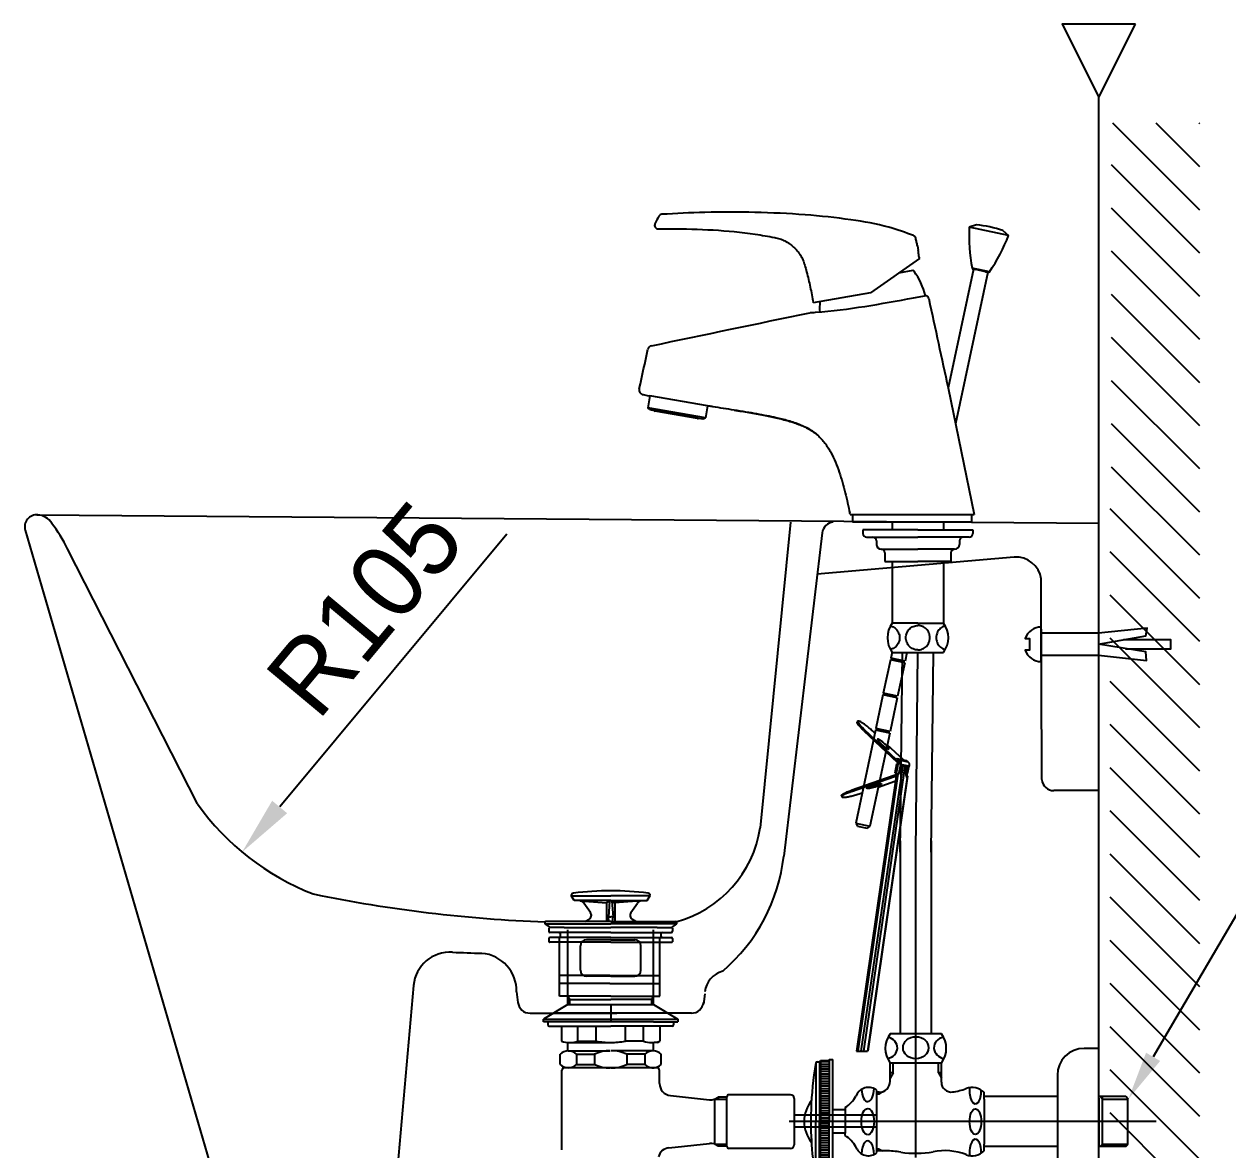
# Model space of a CAD drawing. Extents: x 60782 to 63207, y 58098 to 61529.
# Drawn here: x 62233.1 to 62726.3, y 59429.8 to 59890.9 of the extents above; entities that cross this region are included whole.
import ezdxf

# ---------------------------------------------------------------- set-up
doc = ezdxf.new("R2010")
doc.units = 0
doc.header["$MEASUREMENT"] = 0
doc.layers.get('0').update_dxf_attribs({"linetype": 'CONTINUOUS'})
doc.layers.get('Defpoints').update_dxf_attribs({"linetype": 'CONTINUOUS'})
for name, color, linetype in [('1', 1, 'CONTINUOUS'), ('2', 2, 'CONTINUOUS'), ('3', 3, 'CONTINUOUS'), ('6', 6, 'CONTINUOUS'), ('7', 7, 'CONTINUOUS'), ('DEFAULT', 7, 'CONTINUOUS'), ('MAIN', 7, 'CONTINUOUS')]:
    doc.layers.add(name, color=color, linetype=linetype)
doc.styles.add('h', font='', dxfattribs={"height": 30})
doc.styles.get('h').set_extended_font_data('Haansoft Batang')
doc.dimstyles.new('AM_ISO$4', dxfattribs={"dimtxt": 28, "dimasz": 24, "dimexe": 10, "dimexo": 0, "dimgap": 10, "dimtad": 1, "dimdec": 0, "dimdsep": 46, "dimtxsty": 'h', "dimcen": -5, "dimclrd": 256, "dimclre": 256, "dimclrt": 256, "dimadec": 0, "dimazin": 2, "dimtp": 0.1, "dimtm": 0.1, "dimtfac": 0.71, "dimtdec": 0, "dimtmove": 0, "dimatfit": 3, "dimfxl": 0, "dimlwd": -1, "dimlwe": -1, "dimarcsym": 0})

# ---------------------------------------------------------------- blocks, each defined once
blk = doc.blocks.new('A$C23220288')
at = {"layer": '6', "color": 0}
for p, q in [((45.53, 145), (45.53, 66)), ((51.88, 15.29), (51.88, 145)), ((58.23, 145), (58.23, 66)), ((58.23, 66), (41.38, 66)), ((62.38, 66), (58.23, 66)), ((126.88, 60), (120.88, 60)), ((126.88, 0), (126.88, 60)), ((11.56, 54.5), (12.38, 54.5)), ((12.38, 54.5), (12.88, 55)), ((12.38, 54.5), (12.38, 30)), ((12.88, 55), (12.88, 30)), ((12.88, 55), (16.08, 55)), ((12.88, 54.59), (16.38, 54.59)), ((16.38, 55.5), (17.88, 55.5)), ((16.38, 55.3), (16.38, 55.5)), ((16.38, 55.3), (16.38, 30)), ((17.88, 54.5), (17.88, 55.5)), ((17.88, 30), (17.88, 54.5)), ((10.97, 54), (10.97, 30)), ((12.88, 53.59), (16.38, 53.59)), ((12.88, 52.59), (16.38, 52.59)), ((12.88, 51.59), (16.38, 51.59)), ((12.88, 50.59), (16.38, 50.59)), ((12.88, 49.59), (16.38, 49.59)), ((41.38, 46.5), (41.38, 54)), ((62.38, 54), (41.38, 54)), ((42.63, 50), (41.38, 50)), ((42.63, 50), (41.38, 47.83)), ((42.63, 50), (42.63, 54)), ((61.13, 50), (61.13, 54)), ((62.38, 50), (61.13, 50)), ((61.13, 50), (62.38, 47.83)), ((62.38, 46.09), (62.38, 54)), ((12.88, 48.59), (16.38, 48.59)), ((12.88, 47.59), (16.38, 47.59)), ((12.88, 46.59), (16.38, 46.59)), ((12.88, 45.59), (16.38, 45.59)), ((12.88, 44.59), (16.38, 44.59)), ((109.88, 49), (109.88, 11)), ((12.88, 43.59), (16.38, 43.59)), ((12.88, 42.59), (16.38, 42.59)), ((12.88, 41.59), (16.38, 41.59)), ((12.88, 40.59), (16.38, 40.59)), ((12.88, 39.59), (16.38, 39.59)), ((27.86, 41.32), (27.3, 40.36)), ((35.97, 42), (35.97, 42.72)), ((35.97, 18), (35.97, 42)), ((36.88, 42), (35.97, 42)), ((36.88, 41.25), (35.97, 41.25)), ((36.88, 41.25), (38.18, 42.19)), ((36.88, 41.25), (36.88, 42)), ((79.88, 39.25), (79.88, 42)), ((109.88, 40.25), (79.88, 40.25)), ((137.88, 40.25), (126.88, 40.25)), ((126.88, 39.63), (126.88, 20.37)), ((128.38, 39.25), (127.38, 40.25)), ((128.38, 19.75), (128.38, 40.25)), ((138.88, 39.25), (137.88, 40.25)), ((12.88, 38.59), (16.38, 38.59)), ((12.88, 37.59), (16.38, 37.59)), ((12.88, 36.59), (16.38, 36.59)), ((12.88, 35.59), (16.38, 35.59)), ((12.88, 34.59), (16.38, 34.59)), ((22.97, 34.75), (17.88, 34.75)), ((22.97, 35.73), (22.97, 34.75)), ((22.97, 34.75), (22.97, 25.25)), ((79.88, 39.25), (79.88, 20.75)), ((128.38, 39.25), (138.88, 39.25)), ((138.76, 20.75), (138.76, 39.25)), ((150.42, 30), (0, 30)), ((10.97, 6), (10.97, 30)), ((12.38, 5.5), (12.38, 30)), ((12.88, 33.59), (16.38, 33.59)), ((12.88, 32.59), (16.38, 32.59)), ((12.88, 31.59), (16.38, 31.59)), ((12.88, 30.59), (16.38, 30.59)), ((12.88, 5), (12.88, 30)), ((16.38, 4.7), (16.38, 30)), ((17.88, 4.5), (17.88, 30)), ((12.88, 29.41), (16.38, 29.41)), ((12.88, 28.41), (16.38, 28.41)), ((12.88, 27.41), (16.38, 27.41)), ((12.88, 26.41), (16.38, 26.41)), ((12.88, 25.41), (16.38, 25.41)), ((22.97, 25.25), (17.88, 25.25)), ((22.97, 24.27), (22.97, 25.25)), ((12.88, 24.41), (16.38, 24.41)), ((12.88, 23.41), (16.38, 23.41)), ((12.88, 22.41), (16.38, 22.41)), ((12.88, 21.41), (16.38, 21.41)), ((12.88, 20.41), (16.38, 20.41)), ((79.88, 18), (79.88, 20.75)), ((109.88, 19.75), (79.88, 19.75)), ((79.88, 19.75), (79.88, 19.57)), ((137.88, 19.75), (126.88, 19.75)), ((127.38, 19.75), (128.38, 20.75)), ((128.38, 20.75), (138.88, 20.75)), ((137.88, 19.75), (138.88, 20.75)), ((12.88, 19.41), (16.38, 19.41)), ((12.88, 18.41), (16.38, 18.41)), ((12.88, 17.41), (16.38, 17.41)), ((12.88, 16.41), (16.38, 16.41)), ((12.88, 15.41), (16.38, 15.41)), ((27.86, 18.68), (27.3, 19.64)), ((36.88, 18.75), (35.97, 18.75)), ((35.97, 17.28), (35.97, 18)), ((39.59, 18), (35.97, 18)), ((36.88, 18), (36.88, 18.75)), ((36.88, 18.75), (38.18, 18)), ((79.88, 18), (79.88, 19.57)), ((12.88, 14.41), (16.38, 14.41)), ((12.88, 13.41), (16.38, 13.41)), ((12.88, 12.41), (16.38, 12.41)), ((12.88, 11.41), (16.38, 11.41)), ((12.88, 10.41), (16.38, 10.41)), ((11.56, 5.5), (12.38, 5.5)), ((12.38, 5.5), (12.88, 5)), ((12.88, 9.41), (16.38, 9.41)), ((12.88, 8.41), (16.38, 8.41)), ((12.88, 7.41), (16.38, 7.41)), ((12.88, 6.41), (16.38, 6.41)), ((12.88, 5.41), (16.38, 5.41)), ((12.88, 5), (16.08, 5)), ((16.38, 4.5), (16.38, 4.7)), ((16.38, 4.5), (17.88, 4.5)), ((120.88, 0), (126.88, 0))]:
    blk.add_line(p, q, dxfattribs=at)
for centre, radius, start, end in [((49.38, 60), 10, 143.1301, 216.8699), ((54.38, 60), 10, 323.1301, 36.8699), ((120.88, 49), 11, 90, 180), ((11.56, 53.8), 0.7, 90, 170.5066), ((16.08, 55.3), 0.3, 270, 0), ((153.88, 30), 145, 170.5066, 178.0569), ((36.88, 46.5), 4.5, 270, 0), ((66.38, 46.09), 4, 180, 277.7117), ((15.18, 47.36), 14, 303.8098, 330), ((32.49, 38.64), 5.36, 49.5694, 150), ((63.59, 66.73), 24.83, 277.7117, 290.9661), ((74.98, 37.01), 7, 45.4871, 110.9661), ((20.14, 29.95), 14, 141.7859, 179.7527), ((153.88, 30), 145, 178.0569, 189.4934), ((20.14, 30.08), 14, 180.2473, 218.2141), ((15.18, 12.64), 14, 30, 56.1902), ((32.49, 21.36), 5.36, 210, 310.4306), ((39.59, -20), 38, 80.6952, 90), ((51.88, 55), 38, 260.6952, 280.7373), ((63.59, -6.73), 24.83, 69.0339, 100.7373), ((74.98, 22.99), 7, 249.0339, 314.5), ((120.88, 11), 11, 180, 270), ((11.56, 6.2), 0.7, 189.4934, 270), ((16.08, 4.7), 0.3, 0, 90)]:
    blk.add_arc(centre, radius, start, end, dxfattribs=at)
for centre, major_axis, ratio, start_param, end_param in [((39.11, 60.23), (-5.23, 0), 0.866391, 1.800504, 4.443058), ((64.56, 60.23), (5.23, 0), 0.866391, 1.824119, 4.49897), ((32.2, 43.59), (0, 5.4), 0.478204, 1.649187, 4.692658), ((76.32, 42.5), (0, 5.22), 0.46009, 1.292018, 4.793095), ((32.2, 16.68), (0, 5.4), 0.478204, 4.6817, 7.825213), ((76.32, 17.59), (0, 5.22), 0.46009, 4.613779, 8.15122)]:
    blk.add_ellipse(centre, major_axis=major_axis, ratio=ratio, start_param=start_param, end_param=end_param, dxfattribs=at)
for centre, major_axis, ratio in [((51.88, 60.23), (5.23, 0), 0.866391), ((32.2, 30), (0, -5.4), 0.478204), ((76.32, 30), (0, -5.22), 0.46009)]:
    blk.add_ellipse(centre, major_axis=major_axis, ratio=ratio, dxfattribs=at)
blk = doc.blocks.new('*D28')
at = {"linetype": 'ByBlock'}
blk.add_line((62430.93, 59681.97), (62337.83, 59570.25), dxfattribs=at)
blk.add_solid([(62334.75, 59572.81), (62340.9, 59567.69), (62322.46, 59551.81)])
at = {"layer": 'Defpoints', "color": 0}
for p in [(62389.78, 59632.6, 0), (62322.46, 59551.81, 0)]:
    blk.add_point(p, dxfattribs=at)
at = {"insert": (62372.85, 59651.33), "char_height": 30, "attachment_point": 5, "rotation": 50.1955, "style": 'h'}
blk.add_mtext('R105', dxfattribs=at)

msp = doc.modelspace()

# ---------------------------------------------------------------- linework, layer by layer
for p, q in [((62233.57, 59683.58), (62343.03, 59308.28, 0)), ((62592.1, 59551.73), (62592.96, 59633.58)), ((62598.45, 59551.73), (62599.31, 59633.58)), ((62604.8, 59551.73), (62605.66, 59633.58)), ((62455.95, 59489.3), (62490.95, 59489.3)), ((62473.45, 59489.3), (62473.45, 59482.3)), ((62445.95, 59483.3), (62500.95, 59483.3)), ((62473.45, 59483.3), (62473.45, 59482.3)), ((62500.95, 59483.3), (62500.95, 59482.3)), ((62574.11, 59470.23), (62578.7, 59470.23))]:
    msp.add_line(p, q)
for points in [[(62238.32, 59689.91), (62673.45, 59686.49)], [(62649.87, 59632.39), (62668.27, 59632.39), (62673.34, 59632.39), (62692.96, 59630.26), (62692.63, 59633.76), (62673.34, 59636.89), (62692.63, 59640.29), (62693.29, 59643.43), (62673.34, 59641.39), (62668.27, 59641.39), (62649.87, 59641.39)], [(62684.43, 59635.09), (62702.95, 59635.09), (62702.91, 59638.69), (62683.57, 59638.69)]]:
    msp.add_lwpolyline(points)
msp.add_lwpolyline([(62649.87, 59629.78), (62649.87, 59643.96, 0.316317), (62643.2, 59639.27), (62644.99, 59639.27), (62644.99, 59634.47), (62643.2, 59634.47, 0.316317)], format="xyb", close=True)
at = {"extrusion": (-1.43129e-05, -0.000245887, 1)}
msp.add_arc((62238.32, 59684.96, -15.57), 4.95, 85.3165, 196.2465, dxfattribs=at)
for centre, radius, start, end in [((62238.22, 59682.56, 0), 7.35, 32.4633, 86.0847), ((62191, 59646.16, 0), 66.94, 26.4559, 37.0673)]:
    msp.add_arc(centre, radius, start, end)
at = {"layer": '1', "color": 7, "linetype": 'ByBlock'}
msp.add_line((62754.51, 59568.38), (62695.68, 59467.9), dxfattribs=at)
at = {"layer": '1', "color": 0}
msp.add_line((62496.78, 59485.8), (62450.12, 59485.8), dxfattribs=at)
at = {"layer": '1', "color": 7}
msp.add_solid([(62698.56, 59466.22), (62692.8, 59469.59), (62685.57, 59450.64)], dxfattribs=at)
at = {"layer": '2', "color": 0}
for p, q in [((62547.15, 59686.92, 0), (62534.71, 59561.74, 0)), ((62560.07, 59682.53), (62544.38, 59550.16, 0)), ((62304.18, 59571.51), (62250.94, 59675.98, 0)), ((62638.72, 59672.63), (62558.07, 59665.62)), ((62452.53, 59492.8, 0), (62452.53, 59516.49, 0)), ((62493.53, 59492.8, 0), (62493.53, 59516.49, 0)), ((62392.69, 59497.15, 0), (62376.55, 59316.39, 0.1)), ((62473.03, 59501.26), (62452.53, 59501.26)), ((62473.03, 59497.94, 0), (62452.53, 59497.94, 0)), ((62473.03, 59501.26), (62493.53, 59501.26)), ((62473.03, 59497.94, 0), (62493.53, 59497.94, 0)), ((62434.92, 59494.5, 0), (62435.42, 59490.22, 0)), ((62473.45, 59492.8, 0), (62452.53, 59492.8, 0)), ((62473.45, 59492.8, 0), (62493.53, 59492.8, 0)), ((62511.98, 59493.74, 0), (62511.48, 59489.45, 0)), ((62440.39, 59485.8, 0), (62455.46, 59485.8, 0)), ((62455.46, 59485.8, 0), (62475.96, 59485.8, 0)), ((62496.46, 59485.8, 0), (62475.96, 59485.8, 0)), ((62506.51, 59485.8, 0), (62496.46, 59485.8, 0))]:
    msp.add_line(p, q, dxfattribs=at)
at = {"layer": '2', "color": 0, "linetype": 'ByBlock'}
for p, q in [((62650.03, 59581.45), (62649.85, 59663.65)), ((62673.45, 59577.02), (62655, 59576.98))]:
    msp.add_line(p, q, dxfattribs=at)
at = {"layer": '2', "color": 0}
for centre, radius, start, end in [((62565.03, 59681.89), 5, 94.9697, 172.5686), ((62389.78, 59632.6, 0), 105.16, 215.512, 248.6896), ((62487.9, 59568.97, 0), 47.37, 285.1685, 351.2247), ((62471.82, 59558.45, 0), 73.03, 310.6069, 353.4776), ((62467.78, 60100.9, 0), 578.08, 258.40286, 267.89737), ((62407.63, 59495.79, 0), 15, 86.2198, 174.7716), ((62558.56, 63393.26, 0), 3885.4, 267.78835, 267.96594), ((62419.33, 59494.77, 0), 15.59, 359.0269, 85.1486), ((62521.91, 59493.34, 0), 10, 104.8012, 173.3245), ((62440.39, 59490.8, 0), 5, 186.6755, 270), ((62506.51, 59490.8, 0), 5, 270, 353.3245)]:
    msp.add_arc(centre, radius, start, end, dxfattribs=at)
at = {"layer": '2', "color": 0, "linetype": 'ByBlock'}
for centre, radius, start, end in [((62639.41, 59662.11), 10.54, 8.3555, 93.7629), ((62655, 59581.98), 5, 186.6044, 270)]:
    msp.add_arc(centre, radius, start, end, dxfattribs=at)
at = {"layer": '3', "color": 0}
for p, q in [((62458.45, 59531.93, 0), (62457.22, 59534.06, 0)), ((62457.33, 59533.86, 0), (62473.45, 59533.86, 0)), ((62473.45, 59531.93, 0), (62458.45, 59531.93, 0)), ((62460.96, 59531.75, 0), (62471.7, 59531.05, 0)), ((62473.45, 59531.93, 0), (62471.7, 59531.05, 0)), ((62472.93, 59531.67, 0), (62472.5, 59525.26, 0)), ((62489.56, 59533.86, 0), (62473.45, 59533.86, 0)), ((62473.45, 59531.93, 0), (62488.45, 59531.93, 0)), ((62473.45, 59531.93, 0), (62475.2, 59531.05, 0)), ((62473.97, 59531.67, 0), (62474.4, 59525.26, 0)), ((62485.93, 59531.75, 0), (62475.2, 59531.05, 0)), ((62488.45, 59531.93, 0), (62489.68, 59534.06, 0)), ((62465.17, 59527.05, 0), (62462.46, 59530.91, 0)), ((62471.7, 59531.05, 0), (62471.7, 59523.33, 0)), ((62475.2, 59531.05, 0), (62475.2, 59523.33, 0)), ((62481.72, 59527.05, 0), (62484.44, 59530.91, 0)), ((62446.45, 59522.93, 0), (62446.45, 59522.33, 0)), ((62446.45, 59522.33, 0), (62473.45, 59522.33, 0)), ((62446.45, 59522.33, 0), (62448.59, 59520.83, 0)), ((62456.15, 59523.33, 0), (62446.85, 59523.33, 0)), ((62473.45, 59523.33, 0), (62456.15, 59523.33, 0)), ((62463.09, 59523.33, 0), (62464.54, 59524.17, 0)), ((62472.7, 59523.33, 0), (62472.5, 59525.29, 0)), ((62472.5, 59525.29, 0), (62473.45, 59525.29, 0)), ((62474.4, 59525.29, 0), (62473.45, 59525.29, 0)), ((62473.45, 59523.33, 0), (62490.75, 59523.33, 0)), ((62500.45, 59522.33, 0), (62473.45, 59522.33, 0)), ((62474.2, 59523.33, 0), (62474.4, 59525.29, 0)), ((62483.81, 59523.33, 0), (62482.36, 59524.17, 0)), ((62490.75, 59523.33, 0), (62500.05, 59523.33, 0)), ((62500.45, 59522.33, 0), (62498.31, 59520.83, 0)), ((62500.45, 59522.93, 0), (62500.45, 59522.33, 0)), ((62448.15, 59520.63, 0), (62448.15, 59519.33, 0)), ((62448.15, 59516.33, 0), (62448.15, 59515.03, 0)), ((62454.45, 59520.83, 0), (62448.35, 59520.83, 0)), ((62473.45, 59518.83, 0), (62448.65, 59518.83, 0)), ((62473.45, 59516.83, 0), (62448.65, 59516.83, 0)), ((62454.45, 59520.83, 0), (62473.45, 59520.83, 0)), ((62455.95, 59489.3, 0), (62455.95, 59519.89, 0)), ((62492.45, 59520.83, 0), (62473.45, 59520.83, 0)), ((62473.45, 59518.83, 0), (62498.25, 59518.83, 0)), ((62473.45, 59516.83, 0), (62498.25, 59516.83, 0)), ((62490.95, 59489.3, 0), (62490.95, 59519.89, 0)), ((62492.45, 59520.83, 0), (62498.55, 59520.83, 0)), ((62498.75, 59520.63, 0), (62498.75, 59519.33, 0)), ((62498.75, 59516.33, 0), (62498.75, 59515.03, 0)), ((62473.45, 59514.83, 0), (62448.35, 59514.83, 0)), ((62461.08, 59503.39, 0), (62461.08, 59513.39, 0)), ((62473.45, 59515.89, 0), (62463.58, 59515.89, 0)), ((62473.45, 59515.89, 0), (62483.32, 59515.89, 0)), ((62473.45, 59514.83, 0), (62498.55, 59514.83, 0)), ((62485.82, 59503.39, 0), (62485.82, 59513.39, 0)), ((62473.45, 59500.89, 0), (62463.58, 59500.89, 0)), ((62473.45, 59500.89, 0), (62483.32, 59500.89, 0)), ((62456.65, 59491.39, 0), (62455.95, 59492.6, 0)), ((62490.25, 59491.39, 0), (62490.95, 59492.6, 0)), ((62455.95, 59489.3), (62445.95, 59483.3)), ((62455.95, 59491.39, 0), (62473.45, 59491.39, 0)), ((62456.65, 59489.3, 0), (62456.65, 59491.39, 0)), ((62490.95, 59491.39, 0), (62473.45, 59491.39, 0)), ((62490.25, 59489.3, 0), (62490.25, 59491.39, 0)), ((62490.95, 59489.3), (62500.95, 59483.3)), ((62445.95, 59482.3), (62445.95, 59483.3)), ((62455.95, 59482.3), (62445.95, 59482.3)), ((62447.76, 59482.3), (62447.76, 59481)), ((62490.95, 59482.3), (62455.95, 59482.3)), ((62490.95, 59482.3), (62500.95, 59482.3)), ((62499.14, 59482.3), (62499.14, 59481)), ((62448.26, 59480.5), (62453.26, 59480.5)), ((62453.26, 59480.5), (62473.45, 59480.5)), ((62453.26, 59480.5), (62453.26, 59474.38)), ((62460.03, 59474.38), (62460.03, 59480.5)), ((62467.43, 59474.38), (62467.43, 59480.5)), ((62493.64, 59480.5), (62473.45, 59480.5)), ((62479.47, 59474.38), (62479.47, 59480.5)), ((62486.87, 59474.38), (62486.87, 59480.5)), ((62498.64, 59480.5), (62493.64, 59480.5)), ((62493.64, 59480.5), (62493.64, 59474.38)), ((62455.66, 59473.8), (62473.45, 59473.8)), ((62455.95, 59470.39), (62455.95, 59473.8)), ((62460.03, 59474.38), (62467.43, 59474.38)), ((62486.87, 59474.38), (62479.47, 59474.38)), ((62490.95, 59470.39), (62490.95, 59473.8)), ((62492.64, 59473.8), (62491.24, 59473.8)), ((62492.64, 59473.8), (62493.64, 59474.38)), ((62452.71, 59464.84), (62452.71, 59468.95)), ((62456.09, 59470.39), (62473.21, 59470.39)), ((62459.48, 59468.95), (62459.48, 59464.84)), ((62459.48, 59468.95), (62466.88, 59468.95)), ((62466.88, 59468.95), (62466.88, 59464.84)), ((62490.81, 59470.39), (62473.69, 59470.39)), ((62487.42, 59468.95), (62480.02, 59468.95)), ((62480.02, 59468.95), (62480.02, 59464.84)), ((62487.42, 59468.95), (62487.42, 59464.84)), ((62494.19, 59464.84), (62494.19, 59468.95)), ((62453.45, 59429.79), (62453.45, 59462.39)), ((62473.45, 59463.39), (62454.45, 59463.39)), ((62459.48, 59464.84), (62466.88, 59464.84)), ((62490.81, 59463.39), (62473.45, 59463.39)), ((62487.42, 59464.84), (62480.02, 59464.84)), ((62490.25, 59463.39), (62490.81, 59463.39)), ((62490.81, 59463.39), (62491.21, 59463.39)), ((62492.45, 59463.39), (62490.95, 59463.39)), ((62493.45, 59457.03), (62493.45, 59462.39)), ((62547.09, 59452.39), (62521.89, 59452.39)), ((62497.92, 59452.06), (62513.95, 59450.34)), ((62515.98, 59450.59), (62521.09, 59450.59)), ((62516.12, 59432.14), (62516.12, 59450.64)), ((62517.45, 59451.39), (62517.45, 59450.59)), ((62521.11, 59451.39), (62517.45, 59451.39)), ((62521.09, 59450.59), (62521.09, 59451.59)), ((62521.09, 59450.59), (62521.09, 59451.59)), ((62521.09, 59431.19), (62521.09, 59450.59)), ((62521.09, 59431.19), (62521.09, 59450.59)), ((62548.59, 59450.89), (62548.59, 59431.89)), ((62582.54, 59444.07), (62548.59, 59444.07)), ((62582.54, 59439.07), (62548.59, 59439.07)), ((62497.32, 59430.66), (62513.95, 59432.45)), ((62516.12, 59432.14), (62521.09, 59432.14)), ((62517.45, 59431.39), (62517.45, 59432.14)), ((62521.09, 59431.39), (62517.45, 59431.39)), ((62547.09, 59430.39), (62521.89, 59430.39))]:
    msp.add_line(p, q, dxfattribs=at)
for centre, radius, start, end in [((62458.3, 59533.86, 0), 1.1, 97.3204, 169.4262), ((62473.45, 59415.93, 0), 120, 90, 97.3204), ((62460.82, 59529.75, 0), 2, 35.2023, 86.2618), ((62473.45, 59415.93, 0), 120, 82.6796, 90), ((62486.08, 59529.75, 0), 2, 93.7382, 144.7977), ((62488.6, 59533.86, 0), 1.1, 10.5738, 82.6796), ((62463.54, 59525.9, 0), 2, 300, 35.2023), ((62483.36, 59525.9, 0), 2, 144.7977, 240), ((62446.85, 59522.93, 0), 0.4, 90, 180), ((62500.05, 59522.93, 0), 0.4, 0, 90), ((62448.35, 59520.63, 0), 0.2, 90, 180), ((62448.65, 59519.33, 0), 0.5, 180, 270), ((62448.65, 59516.33, 0), 0.5, 90, 180), ((62451.95, 59517.83, 0), 1, 270, 90), ((62494.95, 59517.83, 0), 1, 90, 270), ((62498.25, 59519.33, 0), 0.5, 270, 0), ((62498.25, 59516.33, 0), 0.5, 0, 90), ((62498.55, 59520.63, 0), 0.2, 0, 90), ((62448.35, 59515.03, 0), 0.2, 180, 270), ((62463.58, 59513.39, 0), 2.5, 90, 180), ((62483.32, 59513.39, 0), 2.5, 0, 90), ((62498.55, 59515.03, 0), 0.2, 270, 0), ((62463.58, 59503.39, 0), 2.5, 180, 270), ((62483.32, 59503.39, 0), 2.5, 270, 0), ((62448.26, 59481), 0.5, 180, 270), ((62498.64, 59481), 0.5, 270, 0), ((62456.64, 59483.98), 10.18, 250.5679, 289.4321), ((62473.26, 59503.25), 29.46, 258.5956, 270.3737), ((62473.64, 59503.25), 29.46, 269.6263, 281.4044), ((62490.25, 59483.98), 10.18, 250.5679, 289.4321), ((62456.09, 59465.68), 4.7, 43.9409, 136.0591), ((62472.98, 59456.79), 13.61, 89.0643, 116.6472), ((62473.92, 59456.79), 13.61, 63.3528, 90.9357), ((62490.81, 59465.68), 4.7, 43.9409, 136.0591), ((62456.09, 59468.1), 4.7, 223.9409, 316.0591), ((62454.45, 59462.39), 1, 90, 180), ((62472.98, 59477), 13.61, 243.3528, 270.9357), ((62473.92, 59477), 13.61, 269.0643, 296.6472), ((62490.81, 59468.1), 4.7, 223.9409, 316.0591), ((62492.45, 59462.39), 1, 0, 90), ((62498.45, 59457.03), 5, 180, 263.8845), ((62521.89, 59451.59), 0.8, 90, 180), ((62521.89, 59451.59), 0.8, 90, 180), ((62547.09, 59450.89), 1.5, 0, 90), ((62514.36, 59455.32), 5, 265.3322, 308.1927), ((62514.36, 59427.46), 5, 51.8073, 94.6678), ((62497.85, 59425.69), 5, 96.1155, 165.0405), ((62521.89, 59431.19), 0.8, 180, 270), ((62547.09, 59431.89), 1.5, 270, 0)]:
    msp.add_arc(centre, radius, start, end, dxfattribs=at)
at = {"layer": '7'}
for p, q in [((62623.35, 59808.67), (62620.35, 59807.78)), ((62636.49, 59804.35), (62620.35, 59807.78)), ((62623.35, 59808.67), (62623.38, 59808.67)), ((62634.08, 59806.39), (62634.11, 59806.38)), ((62634.11, 59806.38), (62636.49, 59804.35)), ((62599.12, 59800.1), (62599.47, 59798.13)), ((62599.97, 59794.92), (62579.91, 59780.87)), ((62597.28, 59789.92), (62591.34, 59788.87)), ((62622.05, 59790.55), (62611.7, 59741.87)), ((62627.92, 59789.3), (62614.71, 59727.17)), ((62628.6, 59789.47), (62621.5, 59790.98)), ((62621.89, 59790.58), (62623.03, 59790.34)), ((62626.94, 59789.51), (62623.03, 59790.34)), ((62626.94, 59789.51), (62628.08, 59789.26)), ((62579.91, 59780.87), (62556.41, 59776.72)), ((62597.53, 59778.8), (62602.87, 59779.74)), ((62489.53, 59738.67), (62488.66, 59733.75)), ((62513.16, 59734.51), (62489.53, 59738.67)), ((62611.7, 59741.87), (62622.31, 59690.08)), ((62489.54, 59733.01), (62488.66, 59733.75)), ((62512.29, 59729.58), (62488.66, 59733.75)), ((62513.16, 59734.51), (62512.29, 59729.58)), ((62513.66, 59734.43), (62513.16, 59734.51)), ((62489.54, 59733.01), (62491.27, 59732.7)), ((62509.49, 59729.49), (62491.27, 59732.7)), ((62509.06, 59729.36), (62491.63, 59732.44)), ((62509.48, 59729.49), (62511.21, 59729.19)), ((62511.21, 59729.19), (62512.29, 59729.58)), ((62571.54, 59690.08), (62571.44, 59690.55)), ((62571.54, 59690.08), (62600.7, 59690.08)), ((62572.54, 59690.08), (62572.54, 59687.08)), ((62600.7, 59690.08), (62622.31, 59690.08)), ((62621.31, 59690.08), (62621.31, 59687.08)), ((62572.54, 59687.08), (62600.06, 59687.08)), ((62588.81, 59687.08), (62588.81, 59683.79)), ((62600.06, 59687.08), (62621.31, 59687.08)), ((62609.81, 59687.08), (62609.81, 59683.79)), ((62576.81, 59683.79), (62576.81, 59682.29)), ((62599.31, 59683.79), (62576.81, 59683.79)), ((62578.31, 59680.79), (62580.81, 59680.79)), ((62580.81, 59680.79), (62599.31, 59680.79)), ((62582.31, 59679.29), (62582.31, 59677.79)), ((62599.31, 59683.79), (62621.81, 59683.79)), ((62617.81, 59680.79), (62599.31, 59680.79)), ((62616.31, 59679.29), (62616.31, 59677.79)), ((62620.31, 59680.79), (62617.81, 59680.79)), ((62621.81, 59683.79), (62621.81, 59682.29)), ((62584.31, 59675.79), (62599.31, 59675.79)), ((62585.81, 59674.29), (62585.81, 59670.79)), ((62614.31, 59675.79), (62599.31, 59675.79)), ((62612.81, 59674.29), (62612.81, 59670.79)), ((62585.81, 59670.79), (62599.31, 59670.79)), ((62588.81, 59670.79), (62588.81, 59645.58)), ((62612.81, 59670.79), (62599.31, 59670.79)), ((62609.81, 59670.79), (62609.81, 59645.58)), ((62599.31, 59645.58), (62588.81, 59645.58)), ((62599.31, 59645.58), (62609.81, 59645.58)), ((62588.04, 59630.52), (62585.13, 59616.83)), ((62593.91, 59629.27), (62588.04, 59630.52)), ((62588.71, 59633.71), (62588.18, 59631.21)), ((62594.05, 59629.96), (62588.18, 59631.21)), ((62588.53, 59630.42), (62588.67, 59631.1)), ((62588.81, 59633.58), (62609.81, 59633.58)), ((62593.42, 59629.38), (62593.56, 59630.06)), ((62594.82, 59633.58), (62594.05, 59629.96)), ((62593.91, 59629.27), (62590.99, 59615.58)), ((62584.98, 59616.14), (62582.07, 59602.45)), ((62590.85, 59614.89), (62584.98, 59616.14)), ((62590.99, 59615.58), (62585.13, 59616.83)), ((62585.47, 59616.04), (62585.61, 59616.72)), ((62590.36, 59615), (62590.51, 59615.68)), ((62590.85, 59614.89), (62587.94, 59601.2)), ((62574.74, 59605.4), (62574.41, 59605.02)), ((62581.92, 59601.76), (62573.82, 59563.62)), ((62577.49, 59601.85), (62577.17, 59601.48)), ((62577.17, 59601.48), (62590.81, 59588.66)), ((62590.41, 59589.71), (62577.49, 59601.85)), ((62587.79, 59600.52), (62579.68, 59562.37)), ((62581.66, 59600.53), (62581.06, 59601.09)), ((62587.79, 59600.52), (62581.92, 59601.76)), ((62587.94, 59601.2), (62582.07, 59602.45)), ((62582.41, 59601.66), (62582.56, 59602.34)), ((62587.3, 59600.62), (62587.45, 59601.3)), ((62593.36, 59589.54), (62586.77, 59595.73)), ((62576.07, 59470.23), (62593.21, 59587.42)), ((62577.11, 59470.23), (62593.99, 59586.01)), ((62590.61, 59587.82), (62589.81, 59584.06)), ((62590.73, 59590.09), (62590.35, 59589.64)), ((62590.35, 59589.64), (62590.96, 59589.07)), ((62591.15, 59587.7), (62590.36, 59583.94)), ((62591.41, 59587.65), (62590.61, 59587.82)), ((62590.73, 59590.09), (62594.66, 59589.26)), ((62591.34, 59589.52), (62590.73, 59590.09)), ((62591.38, 59589.48), (62591.22, 59588.73)), ((62591.34, 59589.52), (62595.27, 59588.69)), ((62591.44, 59583.71), (62592.27, 59587.62)), ((62595.63, 59586.91), (62592.24, 59587.63)), ((62595.27, 59588.69), (62594.66, 59589.26)), ((62595.6, 59586.91), (62594.94, 59583.81)), ((62594.95, 59583.62), (62595.65, 59586.91)), ((62589.65, 59583.21), (62571.98, 59577.04)), ((62572.12, 59576.57), (62589.79, 59582.73)), ((62590.58, 59583.89), (62574.11, 59470.23)), ((62591.14, 59583.77), (62574.69, 59470.23)), ((62594.93, 59582.45), (62578.7, 59470.23)), ((62595.07, 59582.94), (62578.75, 59470.23)), ((62583.09, 59578.39), (62589.92, 59580.77)), ((62590.31, 59582.62), (62589.79, 59582.73)), ((62589.81, 59584.06), (62591.44, 59583.71)), ((62594.98, 59582.96), (62595.07, 59582.94)), ((62571.98, 59577.04), (62572.12, 59576.57)), ((62575.69, 59575.81), (62576.47, 59576.08)), ((62568.02, 59574.93), (62568.16, 59574.46)), ((62573.82, 59563.62), (62579.68, 59562.37)), ((62573.82, 59563.62), (62574.59, 59562.43)), ((62574.59, 59562.43), (62578.5, 59561.6)), ((62579.68, 59562.37), (62578.5, 59561.6))]:
    msp.add_line(p, q, dxfattribs=at)
at = {"layer": '7', "color": 0, "extrusion": (0, 1, 0)}
for p, q in [((62473.45, 59518.64, -14.18), (62473.45, 59518.64, 445.82)), ((62473.45, 59518.64, 445.82), (62473.45, 59518.64, -14.18)), ((62473.45, 59518.64, -14.18), (62473.45, 59518.64, 445.82)), ((62473.45, 59518.64, 445.82), (62473.45, 59518.64, -14.18)), ((62473.45, 59518.64, 20), (62473.45, 59518.64, 0)), ((62473.45, 59518.64, 20), (62473.45, 59518.64, 0)), ((62473.45, 59518.64, 20), (62473.45, 59518.64, 0)), ((62473.45, 59518.64, 20), (62473.45, 59518.64, 0)), ((62473.45, 59518.64, -14.18), (62473.45, 59518.64, -14.18)), ((62473.45, 59518.64, -14.18), (62473.45, 59518.64, -14.18)), ((62473.45, 59518.64, -14.18), (62473.45, 59518.64, -14.18)), ((62473.45, 59518.64, -14.18), (62473.45, 59518.64, -14.18)), ((62473.45, 59518.64, 0), (62473.45, 59518.64, -14.18)), ((62473.45, 59518.64, 0), (62473.45, 59518.64, -14.18)), ((62473.45, 59518.64, 0), (62473.45, 59518.64, -14.18)), ((62473.45, 59518.64, 0), (62473.45, 59518.64, -14.18)), ((62473.45, 59518.64, 445.82), (62473.45, 59518.64, 445.82)), ((62473.45, 59518.64, 445.82), (62473.45, 59518.64, 445.82)), ((62473.45, 59518.64, 445.82), (62473.45, 59518.64, 445.82)), ((62473.45, 59518.64, 445.82), (62473.45, 59518.64, 445.82)), ((62473.45, 59518.64, 410.51), (62473.45, 59518.64, 445.82)), ((62473.45, 59518.64, 410.51), (62473.45, 59518.64, 445.82))]:
    msp.add_line(p, q, dxfattribs=at)
at = {"layer": '7'}
for points in [[(62599.31, 59634.58, -0.100326), (62597.44, 59634.96, -0.099233), (62595.85, 59636.04, -0.097724), (62594.79, 59637.66, -0.096683), (62594.41, 59639.58, -0.096683), (62594.79, 59641.5, -0.097724), (62595.85, 59643.11, -0.099233), (62597.44, 59644.2, -0.100326), (62599.31, 59644.58)], [(62599.31, 59634.58, 0.100326), (62601.18, 59634.96, 0.099233), (62602.78, 59636.04, 0.097724), (62603.84, 59637.66, 0.096683), (62604.21, 59639.58, 0.096683), (62603.84, 59641.5, 0.097724), (62602.78, 59643.11, 0.099233), (62601.18, 59644.2, 0.100326), (62599.31, 59644.58)], [(62588.07, 59644.43, -0.038645), (62588.77, 59644.2, -0.099233), (62590.37, 59643.11, -0.097724), (62591.43, 59641.5, -0.096683), (62591.8, 59639.58, -0.096683), (62591.43, 59637.66, -0.097724), (62590.37, 59636.04, -0.099233), (62588.77, 59634.96, -0.038645), (62588.07, 59634.72, -0.100326)], [(62610.56, 59644.43, 0.038645), (62609.85, 59644.2, 0.099233), (62608.26, 59643.11, 0.097724), (62607.2, 59641.5, 0.096683), (62606.82, 59639.58, 0.096683), (62607.2, 59637.66, 0.097724), (62608.26, 59636.04, 0.099233), (62609.85, 59634.96, 0.038645), (62610.56, 59634.72, 0.100326)]]:
    msp.add_lwpolyline(points, format="xyb", dxfattribs=at)
for centre, radius, start, end in [((62494.48, 59811.52), 1.5, 93.6966, 151.3141), ((62492.94, 59808.52), 1.5, 154.2972, 270.8052), ((62690.25, 59804.13), 70, 177.0153, 190.8327), ((62618.39, 59758.91), 50, 71.7204, 84.2796), ((62596.94, 59802.91), 1.5, 12.9441, 66.1922), ((62571.14, 59829.45), 70, 325.1673, 338.9847), ((62597.36, 59789.43), 0.5, 34.0977, 100), ((62568.79, 59770.09), 35, 15.8809, 34.0977), ((62621.99, 59791.07), 0.5, 190.8327, 258), ((62628.19, 59789.75), 0.5, 258, 325.1673), ((62601.81, 59778.05), 2, 12.5419, 57.7542), ((62594.04, 59774.54), 35, 175.6305, 182.5585), ((62490.63, 59757.21), 2, 103.7822, 164.229), ((62487.11, 59741.1), 2, 167.6446, 258.9831), ((62491.71, 59732.93), 0.5, 206.8699, 260), ((62509.14, 59729.86), 0.5, 260, 313.1301), ((62578.31, 59682.29), 1.5, 180, 270), ((62580.81, 59679.29), 1.5, 0, 90), ((62617.81, 59679.29), 1.5, 90, 180), ((62620.31, 59682.29), 1.5, 270, 0), ((62584.31, 59677.79), 2, 180, 270), ((62584.31, 59674.29), 1.5, 0, 90), ((62614.31, 59674.29), 1.5, 90, 180), ((62614.31, 59677.79), 2, 270, 0), ((62596.81, 59639.58), 10, 143.1301, 216.8699), ((62596.81, 59639.58), 10, 143.1301, 216.8699), ((62601.81, 59639.58), 10, 323.1301, 36.8699)]:
    msp.add_arc(centre, radius, start, end, dxfattribs=at)
for points in [[(62493.16, 59812.24), (62491.58, 59809.17)], [(62597.55, 59804.28), (62587.46, 59807.68), (62571.9, 59810.74), (62553.1, 59812.78), (62532.57, 59813.79), (62511.98, 59813.79), (62494.38, 59813.01)], [(62492.96, 59807.02), (62498.06, 59807.06), (62515.42, 59806.59), (62532.7, 59804.86), (62540.63, 59803.51)], [(62540.63, 59803.52), (62542.75, 59802.95), (62544.77, 59802.1), (62546.66, 59800.98), (62548.38, 59799.61), (62549.89, 59798.02), (62551.17, 59796.23), (62552.2, 59794.29), (62552.95, 59792.23)], [(62599.12, 59800.1), (62598.77, 59801.66), (62598.4, 59803.24)], [(62599.92, 59795.16), (62599.76, 59795.92), (62599.64, 59796.63), (62599.55, 59797.25), (62599.5, 59797.72), (62599.48, 59798.02), (62599.47, 59798.13)], [(62552.95, 59792.23), (62553.72, 59789.41), (62555.18, 59783.17), (62556.39, 59776.86), (62556.41, 59776.72)], [(62555.04, 59772.71), (62555.31, 59772.73), (62556.09, 59772.77), (62557.42, 59772.86), (62597.53, 59778.8)], [(62490.16, 59759.15), (62555.04, 59772.71)], [(62489.02, 59738.69), (62489.22, 59738.68), (62489.53, 59738.67)], [(62524.01, 59732.8), (62515.3, 59734.17), (62513.66, 59734.43)], [(62541.16, 59729.67), (62537.46, 59730.46), (62533.37, 59731.23), (62528.88, 59732.01), (62524.01, 59732.8)], [(62524.01, 59732.8), (62530.11, 59731.8), (62536.1, 59730.72), (62541.16, 59729.67)], [(62557.61, 59723.04), (62556.15, 59724.13), (62553.76, 59725.53), (62551.23, 59726.68), (62548.68, 59727.62), (62546.16, 59728.41), (62543.67, 59729.08), (62541.16, 59729.67)], [(62541.16, 59729.67), (62546.29, 59728.37), (62551.09, 59726.74), (62555.2, 59724.74), (62557.61, 59723.04)], [(62558.27, 59722.48), (62557.61, 59723.04)], [(62557.61, 59723.04), (62558.26, 59722.48)], [(62558.27, 59722.48), (62561.23, 59719.23), (62563.62, 59715.49), (62565.53, 59711.48), (62567.09, 59707.34), (62568.39, 59703.16), (62569.51, 59698.97), (62570.51, 59694.78), (62571.44, 59690.55)], [(62574.74, 59605.39), (62574.7, 59605.26), (62574.77, 59605), (62574.96, 59604.65), (62575.28, 59604.21), (62575.7, 59603.69), (62576.22, 59603.12), (62576.82, 59602.5), (62577.49, 59601.85)], [(62581.06, 59601.09), (62580.34, 59601.75), (62579.59, 59602.4), (62578.84, 59603.03), (62578.09, 59603.61), (62577.38, 59604.13), (62576.72, 59604.58), (62576.13, 59604.95), (62575.63, 59605.22), (62575.22, 59605.39), (62574.93, 59605.46), (62574.75, 59605.41), (62574.74, 59605.39)], [(62577.17, 59601.48), (62576.5, 59602.13), (62575.9, 59602.75), (62575.38, 59603.32), (62574.95, 59603.83), (62574.64, 59604.27), (62574.45, 59604.63), (62574.37, 59604.88), (62574.41, 59605.02)], [(62582.72, 59598.06), (62582.7, 59598), (62582.74, 59597.85), (62582.77, 59597.78)], [(62582.88, 59598.08), (62582.75, 59598.08), (62582.72, 59598.06)], [(62582.77, 59597.78), (62582.87, 59597.62), (62583.09, 59597.34), (62583.38, 59597), (62583.73, 59596.63), (62584.14, 59596.23), (62584.58, 59595.83), (62585.05, 59595.43), (62585.51, 59595.06), (62585.95, 59594.73), (62586.36, 59594.44), (62586.72, 59594.22), (62587.02, 59594.07), (62587.24, 59593.99)], [(62586.66, 59595.17), (62586.39, 59595.44), (62585.99, 59595.84), (62585.54, 59596.24), (62585.08, 59596.64), (62584.62, 59597.01), (62584.17, 59597.35), (62583.76, 59597.63), (62583.4, 59597.85), (62583.11, 59598.01), (62582.88, 59598.08)], [(62586.9, 59594.13), (62586.72, 59594.36), (62586.53, 59594.58)], [(62587.41, 59594.01), (62587.43, 59594.07), (62587.39, 59594.22), (62587.26, 59594.45), (62587.04, 59594.74), (62586.75, 59595.07), (62586.66, 59595.17)], [(62587.24, 59593.99), (62587.38, 59593.99), (62587.41, 59594.01)], [(62591.11, 59587.78), (62591.12, 59587.92), (62591.1, 59588.13), (62591.04, 59588.33), (62590.94, 59588.51), (62590.81, 59588.66)], [(62590.96, 59589.07), (62591.06, 59588.97), (62591.15, 59588.85), (62591.22, 59588.73)], [(62591.1, 59587.71), (62591.11, 59587.78)], [(62591.22, 59588.73), (62591.33, 59588.49), (62591.41, 59588.22), (62591.44, 59587.93), (62591.41, 59587.65)], [(62591.38, 59589.48), (62591.36, 59589.5), (62591.34, 59589.52)], [(62592.24, 59587.63), (62592.21, 59587.84), (62592.17, 59588.05), (62592.12, 59588.26), (62592.04, 59588.47), (62591.95, 59588.69), (62591.83, 59588.9), (62591.7, 59589.11), (62591.55, 59589.3), (62591.38, 59589.48)], [(62593.57, 59587.35), (62593.65, 59587.21), (62593.72, 59587.08), (62593.77, 59586.94), (62593.81, 59586.81), (62593.84, 59586.68), (62593.88, 59586.55), (62593.93, 59586.42), (62593.97, 59586.29), (62593.98, 59586.15), (62593.99, 59586.01)], [(62593.99, 59586.01), (62594.01, 59585.81), (62594.02, 59585.62), (62594.05, 59585.42), (62594.09, 59585.22), (62594.13, 59585.01), (62594.16, 59584.77), (62594.18, 59584.49), (62594.2, 59584.19), (62594.25, 59583.86), (62594.33, 59583.52), (62594.43, 59583.2), (62594.52, 59582.91), (62594.6, 59582.66), (62594.68, 59582.47), (62594.75, 59582.34), (62594.82, 59582.28), (62594.88, 59582.31), (62594.92, 59582.41), (62594.93, 59582.45)], [(62594.87, 59585.82), (62594.86, 59585.97), (62594.85, 59586.11), (62594.83, 59586.24), (62594.8, 59586.36), (62594.77, 59586.49), (62594.76, 59586.62), (62594.74, 59586.74), (62594.72, 59586.87), (62594.7, 59586.99), (62594.67, 59587.11)], [(62594.93, 59582.45), (62594.96, 59582.58), (62594.97, 59582.8), (62594.98, 59583.07), (62594.97, 59583.37), (62594.95, 59583.7), (62594.94, 59584.02), (62594.95, 59584.33), (62594.95, 59584.6), (62594.94, 59584.84), (62594.92, 59585.05), (62594.9, 59585.24), (62594.88, 59585.43), (62594.87, 59585.63), (62594.87, 59585.82)], [(62595.31, 59588.65), (62595.29, 59588.67), (62595.27, 59588.69)], [(62595.31, 59588.65), (62595.46, 59588.47), (62595.58, 59588.28), (62595.67, 59588.07), (62595.73, 59587.85), (62595.75, 59587.62), (62595.74, 59587.38), (62595.71, 59587.19)], [(62595.71, 59587.19), (62595.7, 59587.14), (62595.63, 59586.91)], [(62589.65, 59583.21), (62589.83, 59583.29), (62590, 59583.42), (62590.13, 59583.57), (62590.23, 59583.76), (62590.26, 59583.82)], [(62590.43, 59583.18), (62590.31, 59583.05), (62590.07, 59582.86), (62589.79, 59582.73)], [(62590.26, 59583.82), (62590.3, 59583.95)], [(62568.02, 59574.93), (62568.04, 59575.07), (62568.21, 59575.28), (62568.53, 59575.52), (62568.99, 59575.79), (62569.59, 59576.09), (62570.3, 59576.4), (62571.1, 59576.73), (62571.98, 59577.04)], [(62572.12, 59576.57), (62571.24, 59576.25), (62570.44, 59575.93), (62569.73, 59575.62), (62569.14, 59575.32), (62568.67, 59575.05), (62568.35, 59574.8), (62568.18, 59574.6), (62568.16, 59574.46)], [(62568.16, 59574.46), (62568.17, 59574.44), (62568.31, 59574.32), (62568.6, 59574.26), (62569.04, 59574.25), (62569.61, 59574.29), (62570.3, 59574.39), (62571.09, 59574.53), (62571.95, 59574.72), (62572.87, 59574.95), (62573.82, 59575.21), (62574.76, 59575.5), (62575.69, 59575.81)], [(62578.44, 59577.91), (62578.44, 59577.97), (62578.54, 59578.1), (62578.75, 59578.25), (62579.07, 59578.42), (62579.47, 59578.61), (62579.95, 59578.81), (62580.48, 59579), (62581.05, 59579.19), (62581.63, 59579.36), (62582.2, 59579.52), (62582.75, 59579.64), (62583.24, 59579.73), (62583.66, 59579.79), (62583.99, 59579.81), (62584.22, 59579.79)], [(62578.58, 59577.82), (62578.45, 59577.88), (62578.44, 59577.91)], [(62583.21, 59578.95), (62582.86, 59578.81), (62582.32, 59578.61), (62581.75, 59578.42), (62581.17, 59578.25), (62580.6, 59578.1), (62580.06, 59577.97), (62579.56, 59577.88), (62579.14, 59577.82), (62578.81, 59577.8), (62578.58, 59577.82)], [(62584.36, 59579.7), (62584.36, 59579.64), (62584.26, 59579.51), (62584.05, 59579.36), (62583.74, 59579.19), (62583.33, 59579), (62583.21, 59578.95)], [(62583.85, 59579.8), (62583.59, 59579.66), (62583.33, 59579.54)], [(62584.22, 59579.79), (62584.35, 59579.73), (62584.36, 59579.7)]]:
    msp.add_spline(points, degree=3, dxfattribs=at)
for points in [[(62599.97, 59794.92), (62599.95, 59795), (62599.94, 59795.08), (62599.92, 59795.16)], [(62603.76, 59778.48), (62606.41, 59766.28), (62609.05, 59754.07), (62611.7, 59741.87)], [(62485.15, 59741.53), (62486.34, 59746.94), (62487.52, 59752.35), (62488.71, 59757.76)]]:
    msp.add_open_spline(points, degree=3, dxfattribs=at)
msp.add_open_spline([(62486.72, 59739.14), (62487.08, 59739.07), (62487.85, 59738.92), (62488.61, 59738.77), (62489.02, 59738.69)], degree=3, knots=[0.173317, 0.173317, 0.173317, 0.173317, 1.25795, 2.514058, 2.514058, 2.514058, 2.514058], dxfattribs=at)
at = {"layer": '7', "color": 0}
for points, knots in [([(62473.45, 59518.64, 381.33), (62473.45, 59518.64, 320.01), (62473.45, 59518.64, 258.69), (62473.45, 59518.64, 138.24), (62473.45, 59518.64, 79.12), (62473.45, 59518.64, 20)], [0, 0, 0, 0, 0.509144, 0.509144, 1, 1, 1, 1]), ([(62473.45, 59518.64, 381.33), (62473.45, 59518.64, 320.01), (62473.45, 59518.64, 258.69), (62473.45, 59518.64, 138.24), (62473.45, 59518.64, 79.12), (62473.45, 59518.64, 20)], [0, 0, 0, 0, 0.509144, 0.509144, 1, 1, 1, 1]), ([(62473.45, 59518.64, 381.33), (62473.45, 59518.64, 320.01), (62473.45, 59518.64, 258.69), (62473.45, 59518.64, 138.24), (62473.45, 59518.64, 79.12), (62473.45, 59518.64, 20)], [0, 0, 0, 0, 0.509144, 0.509144, 1, 1, 1, 1]), ([(62473.45, 59518.64, 381.33), (62473.45, 59518.64, 320.01), (62473.45, 59518.64, 258.69), (62473.45, 59518.64, 138.24), (62473.45, 59518.64, 79.12), (62473.45, 59518.64, 20)], [0, 0, 0, 0, 0.509144, 0.509144, 1, 1, 1, 1]), ([(62473.45, 59518.64, 410.51), (62473.45, 59518.64, 410.51), (62473.45, 59518.64, 410.6), (62473.45, 59518.64, 410.98), (62473.45, 59518.64, 411.25), (62473.45, 59518.64, 411.56)], [0, 0, 0, 0, 0.535587, 0.535587, 1, 1, 1, 1]), ([(62473.45, 59518.64, 410.51), (62473.45, 59518.64, 410.51), (62473.45, 59518.64, 410.6), (62473.45, 59518.64, 410.98), (62473.45, 59518.64, 411.25), (62473.45, 59518.64, 411.56)], [0, 0, 0, 0, 0.535587, 0.535587, 1, 1, 1, 1]), ([(62473.45, 59518.64, 410.51), (62473.45, 59518.64, 410.51), (62473.45, 59518.64, 410.6), (62473.45, 59518.64, 410.98), (62473.45, 59518.64, 411.25), (62473.45, 59518.64, 411.56)], [0, 0, 0, 0, 0.535587, 0.535587, 1, 1, 1, 1]), ([(62473.45, 59518.64, 410.51), (62473.45, 59518.64, 410.51), (62473.45, 59518.64, 410.6), (62473.45, 59518.64, 410.98), (62473.45, 59518.64, 411.25), (62473.45, 59518.64, 411.56)], [0, 0, 0, 0, 0.535587, 0.535587, 1, 1, 1, 1]), ([(62473.45, 59518.64, 381.33), (62473.45, 59518.64, 385.34), (62473.45, 59518.64, 389.33), (62473.45, 59518.64, 396.64), (62473.45, 59518.64, 400.03), (62473.45, 59518.64, 405.62), (62473.45, 59518.64, 407.86), (62473.45, 59518.64, 410.85), (62473.45, 59518.64, 411.61), (62473.45, 59518.64, 411.56)], [0, 0, 0, 0, 0.25, 0.25, 0.5, 0.5, 0.75, 0.75, 1, 1, 1, 1]), ([(62473.45, 59518.64, 381.33), (62473.45, 59518.64, 385.34), (62473.45, 59518.64, 389.33), (62473.45, 59518.64, 396.64), (62473.45, 59518.64, 400.03), (62473.45, 59518.64, 405.62), (62473.45, 59518.64, 407.86), (62473.45, 59518.64, 410.85), (62473.45, 59518.64, 411.61), (62473.45, 59518.64, 411.56)], [0, 0, 0, 0, 0.25, 0.25, 0.5, 0.5, 0.75, 0.75, 1, 1, 1, 1]), ([(62473.45, 59518.64, 381.33), (62473.45, 59518.64, 385.34), (62473.45, 59518.64, 389.33), (62473.45, 59518.64, 396.64), (62473.45, 59518.64, 400.03), (62473.45, 59518.64, 405.62), (62473.45, 59518.64, 407.86), (62473.45, 59518.64, 410.85), (62473.45, 59518.64, 411.61), (62473.45, 59518.64, 411.56)], [0, 0, 0, 0, 0.25, 0.25, 0.5, 0.5, 0.75, 0.75, 1, 1, 1, 1]), ([(62473.45, 59518.64, 381.33), (62473.45, 59518.64, 385.34), (62473.45, 59518.64, 389.33), (62473.45, 59518.64, 396.64), (62473.45, 59518.64, 400.03), (62473.45, 59518.64, 405.62), (62473.45, 59518.64, 407.86), (62473.45, 59518.64, 410.85), (62473.45, 59518.64, 411.61), (62473.45, 59518.64, 411.56)], [0, 0, 0, 0, 0.25, 0.25, 0.5, 0.5, 0.75, 0.75, 1, 1, 1, 1])]:
    msp.add_open_spline(points, degree=3, knots=knots, dxfattribs=at)
for points, degree in [([(62473.45, 59518.64, 0), (62473.45, 59518.64, 0)], 1), ([(62473.45, 59518.64, 0), (62473.45, 59518.64, 0)], 1), ([(62473.45, 59518.64, 0), (62473.45, 59518.64, 0)], 1), ([(62473.45, 59518.64, 0), (62473.45, 59518.64, 0)], 1), ([(62473.45, 59518.64, -14.18), (62473.45, 59518.64, -9.46), (62473.45, 59518.64, -4.73), (62473.45, 59518.64, 0)], 3), ([(62473.45, 59518.64, -14.18), (62473.45, 59518.64, -9.46), (62473.45, 59518.64, -4.73), (62473.45, 59518.64, 0)], 3), ([(62473.45, 59518.64, -14.18), (62473.45, 59518.64, -9.46), (62473.45, 59518.64, -4.73), (62473.45, 59518.64, 0)], 3), ([(62473.45, 59518.64, -14.18), (62473.45, 59518.64, -9.46), (62473.45, 59518.64, -4.73), (62473.45, 59518.64, 0)], 3)]:
    msp.add_open_spline(points, degree=degree, dxfattribs=at)
at = {"layer": 'DEFAULT', "color": 0}
for p, q in [((62673.45, 59140.39), (62673.45, 59860.92)), ((62714.78, 59814.76), (62679.2, 59850.33)), ((62714.78, 59832.43), (62696.88, 59850.33)), ((62714.78, 59850.11), (62714.56, 59850.33)), ((62714.78, 59797.08), (62678.62, 59833.24)), ((62714.78, 59779.4), (62678.62, 59815.56)), ((62714.78, 59761.72), (62678.62, 59797.88)), ((62714.78, 59744.04), (62678.62, 59780.2)), ((62714.78, 59726.37), (62678.62, 59762.53)), ((62714.78, 59708.69), (62678.62, 59744.85)), ((62714.78, 59691.01), (62678.62, 59727.17)), ((62714.78, 59673.33), (62678.62, 59709.49)), ((62714.78, 59655.66), (62678.03, 59692.4)), ((62714.78, 59637.98), (62678.03, 59674.73)), ((62714.78, 59620.3), (62678.03, 59657.05)), ((62714.78, 59602.62), (62678.03, 59639.37)), ((62714.78, 59584.95), (62678.03, 59621.69)), ((62714.78, 59567.27), (62678.03, 59604.02)), ((62714.78, 59549.59), (62678.03, 59586.34)), ((62714.78, 59531.91), (62678.03, 59568.66)), ((62714.78, 59514.24), (62678.03, 59550.98)), ((62714.78, 59496.56), (62678.03, 59533.3)), ((62714.78, 59478.88), (62678.03, 59515.63)), ((62714.78, 59461.2), (62678.03, 59497.95)), ((62714.78, 59443.52), (62678.03, 59480.27)), ((62714.78, 59425.85), (62678.03, 59462.59)), ((62714.78, 59408.17), (62678.03, 59444.92))]:
    msp.add_line(p, q, dxfattribs=at)
at = {"layer": 'MAIN', "color": 0}
msp.add_lwpolyline([(62688.45, 59890.92), (62658.45, 59890.92), (62673.45, 59860.92), (62688.45, 59890.92)], dxfattribs=at)

# ---------------------------------------------------------------- block references
at = {"color": 0}
msp.add_blockref('A$C23220288', (62546.57, 59411.39), dxfattribs=at)

# ---------------------------------------------------------------- dimensions: what is measured, and where the dimension line sits
dim = msp.add_radius_dim(center=(62389.78, 59632.6, 0), mpoint=(62322.46, 59551.81, 0), dimstyle='AM_ISO$4')
dim.commit()
dim.dimension.update_dxf_attribs({"geometry": '*D28', "text_midpoint": (62392.06, 59635.33), "dimtype": 164})

doc.saveas('drawing.dxf')
